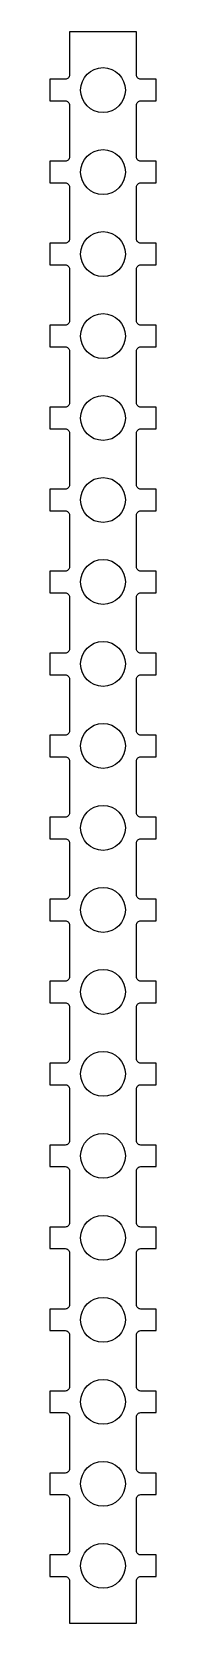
# Model space of a CAD drawing. Header units: millimetres. Extents: x -6 to 6, y -178 to 6.
import ezdxf

# ---------------------------------------------------------------- set-up
doc = ezdxf.new("R2010")
doc.units = ezdxf.units.MM
doc.layers.get('0').update_dxf_attribs({"linetype": 'CONTINUOUS'})

msp = doc.modelspace()

# ---------------------------------------------------------------- linework, layer by layer
msp.add_lwpolyline([(-4.4, -170.1), (-6.2, -170.1), (-6.2, -172.6), (-4.4, -172.6, -0.414214), (-3.9, -173.1), (-3.9, -178), (3.9, -178), (3.9, -173.1, -0.414214), (4.4, -172.6), (6.2, -172.6), (6.2, -170.1), (4.4, -170.1, -0.414214), (3.9, -169.6), (3.9, -163.6, -0.414214), (4.4, -163.1), (6.2, -163.1), (6.2, -160.6), (4.4, -160.6, -0.414214), (3.9, -160.1), (3.9, -154.1, -0.414214), (4.4, -153.6), (6.2, -153.6), (6.2, -151.1), (4.4, -151.1, -0.414214), (3.9, -150.6), (3.9, -144.6, -0.414214), (4.4, -144.1), (6.2, -144.1), (6.2, -141.6), (4.4, -141.6, -0.414214), (3.9, -141.1), (3.9, -135.1, -0.414214), (4.4, -134.6), (6.2, -134.6), (6.2, -132.1), (4.4, -132.1, -0.414214), (3.9, -131.6), (3.9, -125.6, -0.414214), (4.4, -125.1), (6.2, -125.1), (6.2, -122.6), (4.4, -122.6, -0.414214), (3.9, -122.1), (3.9, -116.1, -0.414214), (4.4, -115.6), (6.2, -115.6), (6.2, -113.1), (4.4, -113.1, -0.414214), (3.9, -112.6), (3.9, -106.6, -0.414214), (4.4, -106.1), (6.2, -106.1), (6.2, -103.6), (4.4, -103.6, -0.414214), (3.9, -103.1), (3.9, -97.1, -0.414214), (4.4, -96.6), (6.2, -96.6), (6.2, -94.1), (4.4, -94.1, -0.414214), (3.9, -93.6), (3.9, -87.6, -0.414214), (4.4, -87.1), (6.2, -87.1), (6.2, -84.6), (4.4, -84.6, -0.414214), (3.9, -84.1), (3.9, -78.1, -0.414214), (4.4, -77.6), (6.2, -77.6), (6.2, -75.1), (4.4, -75.1, -0.414214), (3.9, -74.6), (3.9, -68.6, -0.414214), (4.4, -68.1), (6.2, -68.1), (6.2, -65.6), (4.4, -65.6, -0.414214), (3.9, -65.1), (3.9, -59.1, -0.414214), (4.4, -58.6), (6.2, -58.6), (6.2, -56.1), (4.4, -56.1, -0.414214), (3.9, -55.6), (3.9, -49.6, -0.414214), (4.4, -49.1), (6.2, -49.1), (6.2, -46.6), (4.4, -46.6, -0.414214), (3.9, -46.1), (3.9, -40.1, -0.414214), (4.4, -39.6), (6.2, -39.6), (6.2, -37.1), (4.4, -37.1, -0.414214), (3.9, -36.6), (3.9, -30.6, -0.414214), (4.4, -30.1), (6.2, -30.1), (6.2, -27.6), (4.4, -27.6, -0.414214), (3.9, -27.1), (3.9, -21.1, -0.414214), (4.4, -20.6), (6.2, -20.6), (6.2, -18.1), (4.4, -18.1, -0.414214), (3.9, -17.6), (3.9, -11.6, -0.414214), (4.4, -11.1), (6.2, -11.1), (6.2, -8.6), (4.4, -8.6, -0.414214), (3.9, -8.1), (3.9, -2.1, -0.414214), (4.4, -1.6), (6.2, -1.6), (6.2, 0.9), (4.4, 0.9, -0.414214), (3.9, 1.4), (3.9, 6.4), (-3.9, 6.4), (-3.9, 1.4, -0.414214), (-4.4, 0.9), (-6.2, 0.9), (-6.2, -1.6), (-4.4, -1.6, -0.414214), (-3.9, -2.1), (-3.9, -8.1, -0.414214), (-4.4, -8.6), (-6.2, -8.6), (-6.2, -11.1), (-4.4, -11.1, -0.414214), (-3.9, -11.6), (-3.9, -17.6, -0.414214), (-4.4, -18.1), (-6.2, -18.1), (-6.2, -20.6), (-4.4, -20.6, -0.414214), (-3.9, -21.1), (-3.9, -27.1, -0.414214), (-4.4, -27.6), (-6.2, -27.6), (-6.2, -30.1), (-4.4, -30.1, -0.414214), (-3.9, -30.6), (-3.9, -36.6, -0.414214), (-4.4, -37.1), (-6.2, -37.1), (-6.2, -39.6), (-4.4, -39.6, -0.414214), (-3.9, -40.1), (-3.9, -46.1, -0.414214), (-4.4, -46.6), (-6.2, -46.6), (-6.2, -49.1), (-4.4, -49.1, -0.414214), (-3.9, -49.6), (-3.9, -55.6, -0.414214), (-4.4, -56.1), (-6.2, -56.1), (-6.2, -58.6), (-4.4, -58.6, -0.414214), (-3.9, -59.1), (-3.9, -65.1, -0.414214), (-4.4, -65.6), (-6.2, -65.6), (-6.2, -68.1), (-4.4, -68.1, -0.414214), (-3.9, -68.6), (-3.9, -74.6, -0.414214), (-4.4, -75.1), (-6.2, -75.1), (-6.2, -77.6), (-4.4, -77.6, -0.414214), (-3.9, -78.1), (-3.9, -84.1, -0.414214), (-4.4, -84.6), (-6.2, -84.6), (-6.2, -87.1), (-4.4, -87.1, -0.414214), (-3.9, -87.6), (-3.9, -93.6, -0.414214), (-4.4, -94.1), (-6.2, -94.1), (-6.2, -96.6), (-4.4, -96.6, -0.414214), (-3.9, -97.1), (-3.9, -103.1, -0.414214), (-4.4, -103.6), (-6.2, -103.6), (-6.2, -106.1), (-4.4, -106.1, -0.414214), (-3.9, -106.6), (-3.9, -112.6, -0.414214), (-4.4, -113.1), (-6.2, -113.1), (-6.2, -115.6), (-4.4, -115.6, -0.414214), (-3.9, -116.1), (-3.9, -122.1, -0.414214), (-4.4, -122.6), (-6.2, -122.6), (-6.2, -125.1), (-4.4, -125.1, -0.414214), (-3.9, -125.6), (-3.9, -131.6, -0.414214), (-4.4, -132.1), (-6.2, -132.1), (-6.2, -134.6), (-4.4, -134.6, -0.414214), (-3.9, -135.1), (-3.9, -141.1, -0.414214), (-4.4, -141.6), (-6.2, -141.6), (-6.2, -144.1), (-4.4, -144.1, -0.414214), (-3.9, -144.6), (-3.9, -150.6, -0.414214), (-4.4, -151.1), (-6.2, -151.1), (-6.2, -153.6), (-4.4, -153.6, -0.414214), (-3.9, -154.1), (-3.9, -160.1, -0.414214), (-4.4, -160.6), (-6.2, -160.6), (-6.2, -163.1), (-4.4, -163.1, -0.414214), (-3.9, -163.6), (-3.9, -169.6, -0.414214)], format="xyb", close=True)
for centre in [(0, -0.35), (0, -9.85), (0, -19.35), (0, -28.85), (0, -38.35), (0, -47.85), (0, -57.35), (0, -66.85), (0, -76.35), (0, -85.85), (0, -95.35), (0, -104.85), (0, -114.35), (0, -123.85), (0, -133.35), (0, -142.85), (0, -152.35), (0, -161.85), (0, -171.35)]:
    msp.add_circle(centre, 2.6)

doc.saveas('drawing.dxf')
